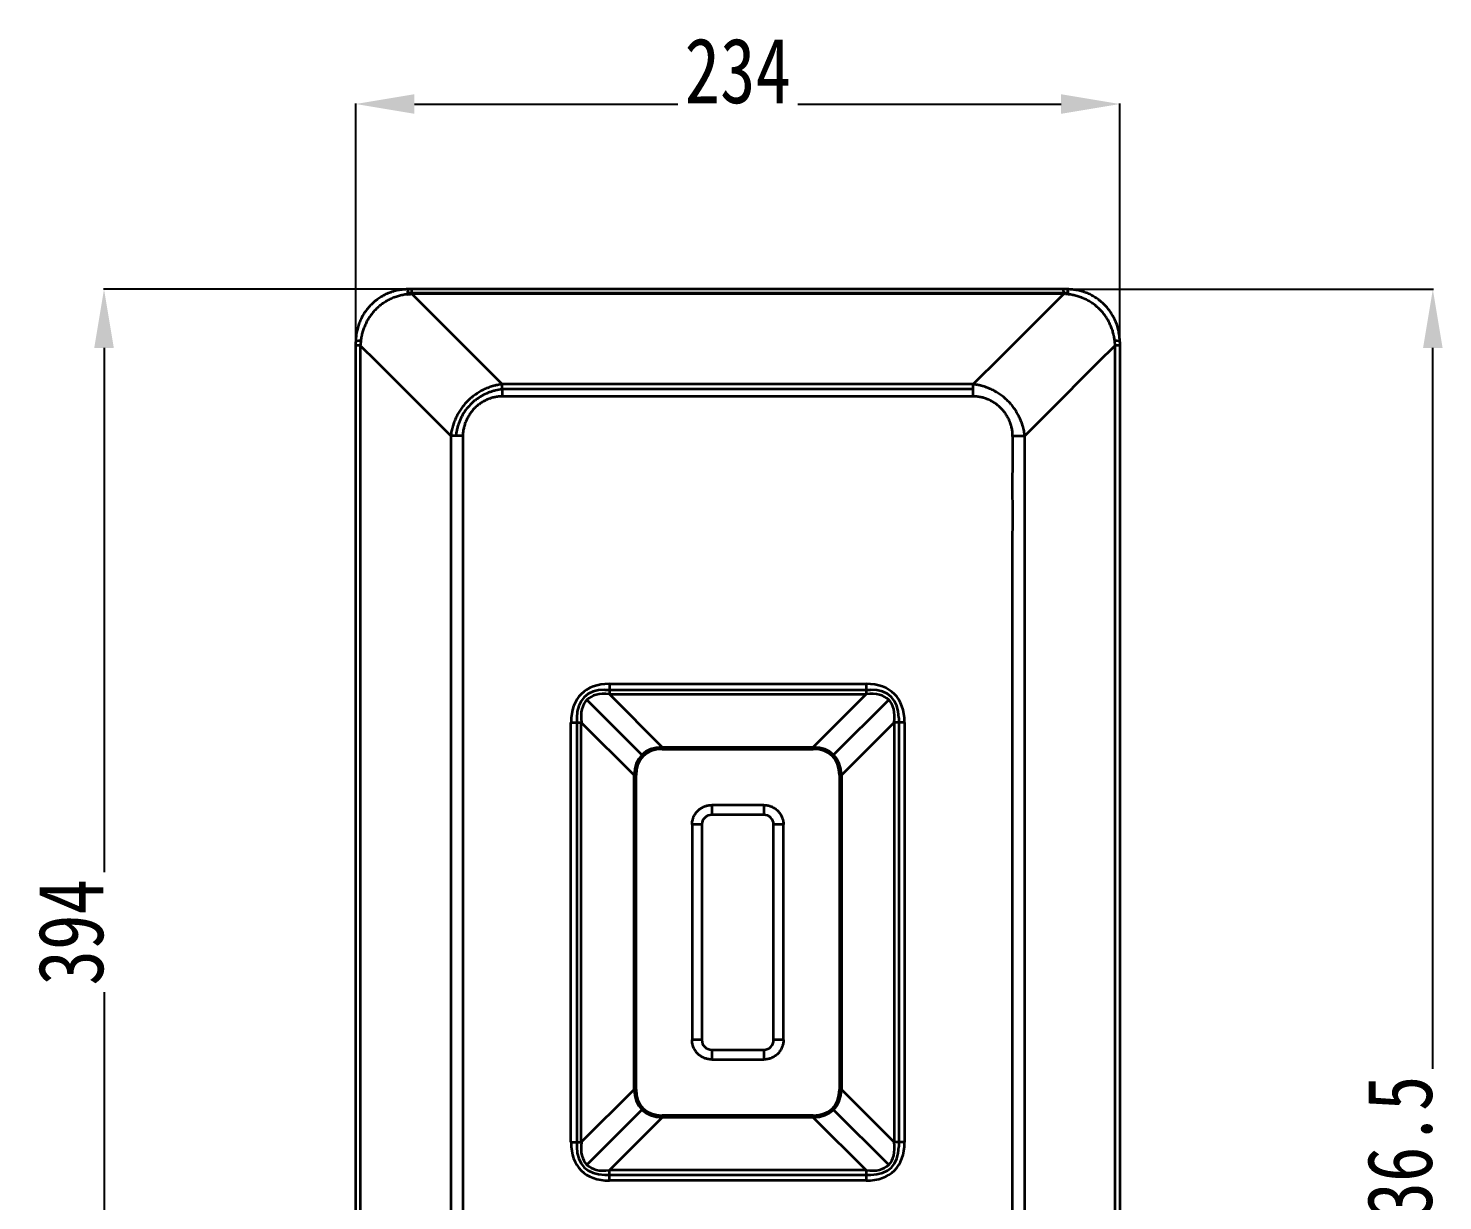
# Model space of a CAD drawing. Header units: millimetres. Extents: x 189 to 622, y 122 to 739.
# Drawn here: x 188.7 to 622.3, y 379.3 to 738.7 of the extents above; entities that cross this region are included whole.
import ezdxf

# ---------------------------------------------------------------- set-up
doc = ezdxf.new("R2010")
doc.units = ezdxf.units.MM
doc.layers.add('1', color=7, linetype='Continuous', lineweight=18)
doc.layers.add('尺寸线层', color=3, linetype='Continuous', lineweight=18)
doc.styles.add('HZ', font='', dxfattribs={"width": 0.8})
doc.styles.get('HZ').set_extended_font_data('宋体')
doc.dimstyles.new('JP20', dxfattribs={"dimtxt": 20, "dimasz": 18, "dimexe": 0.18, "dimexo": 0.0625, "dimgap": 0.09, "dimtad": 1, "dimdec": 1, "dimzin": 12, "dimdsep": 46, "dimtxsty": 'HZ', "dimcen": 0.09, "dimdle": 36, "dimclrd": 136, "dimclre": 4, "dimclrt": 6, "dimadec": 0, "dimazin": 0, "dimtfac": 1, "dimtdec": 1, "dimtmove": 0, "dimatfit": 3, "dimfxl": 1, "dimtolj": 1, "dimarcsym": 0})

# ---------------------------------------------------------------- blocks, each defined once
blk = doc.blocks.new('*X19')
at = {"layer": 'Defpoints', "color": 0}
for p in [(523.3, 715.45), (523.3, 642.56), (289.1, 641.45)]:
    blk.add_point(p, dxfattribs=at)
at = {"layer": '尺寸线层', "color": 4, "linetype": 'Continuous', "lineweight": -2}
for p, q in [((289.1, 641.51), (289.1, 715.63)), ((523.3, 642.62), (523.3, 715.63))]:
    blk.add_line(p, q, dxfattribs=at)
at = {"layer": '尺寸线层', "color": 136, "linetype": 'Continuous', "lineweight": -2}
blk.add_line((307.1, 715.45), (505.3, 715.45), dxfattribs=at)
at = {"layer": '尺寸线层', "color": 136}
for points in [[(307.1, 718.45), (307.1, 712.45), (289.1, 715.45)], [(505.3, 712.45), (505.3, 718.45), (523.3, 715.45)]]:
    blk.add_solid(points, dxfattribs=at)
at = {"layer": '尺寸线层', "color": 6, "insert": (406.2, 725.54), "char_height": 20, "attachment_point": 5, "style": 'HZ', "bg_fill": 3, "box_fill_scale": 1.1, "bg_fill_color": 256, "bg_fill_true_color": 13158600, "bg_fill_transparency": 0}
blk.add_mtext('\\A1;234', dxfattribs=at)
blk = doc.blocks.new('*X20')
at = {"layer": 'Defpoints', "color": 0}
for p in [(306.3, 658.66), (211.93, 264.46), (306.3, 264.46)]:
    blk.add_point(p, dxfattribs=at)
at = {"layer": '尺寸线层', "color": 4, "linetype": 'Continuous', "lineweight": -2}
for p, q in [((306.23, 658.66), (211.75, 658.66)), ((306.23, 264.46), (211.75, 264.46))]:
    blk.add_line(p, q, dxfattribs=at)
at = {"layer": '尺寸线层', "color": 136, "linetype": 'Continuous', "lineweight": -2}
blk.add_line((211.93, 640.66), (211.93, 282.46), dxfattribs=at)
at = {"layer": '尺寸线层', "color": 136}
for points in [[(214.93, 640.66), (208.93, 640.66), (211.93, 658.66)], [(208.93, 282.46), (214.93, 282.46), (211.93, 264.46)]]:
    blk.add_solid(points, dxfattribs=at)
at = {"layer": '尺寸线层', "color": 6, "insert": (201.84, 461.56), "char_height": 20, "attachment_point": 5, "rotation": 90, "style": 'HZ', "bg_fill": 3, "box_fill_scale": 1.1, "bg_fill_color": 256, "bg_fill_true_color": 13158600, "bg_fill_transparency": 0}
blk.add_mtext('\\A1;394', dxfattribs=at)
blk = doc.blocks.new('*X21')
at = {"layer": 'Defpoints', "color": 0}
for p in [(506.08, 658.66), (619.26, 658.66), (402.63, 122.23)]:
    blk.add_point(p, dxfattribs=at)
at = {"layer": '尺寸线层', "color": 4, "linetype": 'Continuous', "lineweight": -2}
for p, q in [((506.14, 658.66), (619.44, 658.66)), ((402.69, 122.23), (619.44, 122.23))]:
    blk.add_line(p, q, dxfattribs=at)
at = {"layer": '尺寸线层', "color": 136, "linetype": 'Continuous', "lineweight": -2}
blk.add_line((619.26, 140.23), (619.26, 640.66), dxfattribs=at)
at = {"layer": '尺寸线层', "color": 136}
for points in [[(622.26, 640.66), (616.26, 640.66), (619.26, 658.66)], [(616.26, 140.23), (622.26, 140.23), (619.26, 122.23)]]:
    blk.add_solid(points, dxfattribs=at)
at = {"layer": '尺寸线层', "color": 6, "insert": (609.17, 390.44), "char_height": 20, "attachment_point": 5, "rotation": 90, "style": 'HZ', "bg_fill": 3, "box_fill_scale": 1.1, "bg_fill_color": 256, "bg_fill_true_color": 13158600, "bg_fill_transparency": 0}
blk.add_mtext('\\A1;536.5', dxfattribs=at)

msp = doc.modelspace()

# ---------------------------------------------------------------- linework, layer by layer
at = {"layer": '1', "color": 0, "linetype": 'Continuous', "lineweight": 35}
for p, q in [((305.2, 657.56), (507.2, 657.56)), ((289.1, 280.56), (289.1, 642.56)), ((523.3, 642.56), (523.3, 280.56)), ((478.33, 625.83), (478.38, 629.53)), ((321.93, 613.72), (318.22, 613.74)), ((490.46, 613.72), (494.17, 613.74)), ((366.85, 537.68), (366.85, 534.52)), ((366.85, 537.68), (445.54, 537.68)), ((445.54, 537.68), (445.54, 534.52)), ((365.46, 535.91), (446.93, 535.91)), ((366.85, 534.52), (383.05, 518.32)), ((366.85, 534.52), (445.54, 534.52)), ((445.54, 534.52), (429.35, 518.32)), ((359.93, 532.82), (376.81, 515.94)), ((435.58, 515.94), (452.46, 532.82)), ((355.07, 525.91), (358.23, 525.91)), ((355.07, 397.21), (355.07, 525.91)), ((356.84, 527.3), (356.84, 395.82)), ((358.23, 525.91), (374.43, 509.71)), ((358.23, 397.21), (358.23, 525.91)), ((454.16, 525.91), (437.96, 509.71)), ((457.32, 525.91), (454.16, 525.91)), ((454.16, 525.91), (454.16, 397.21)), ((455.55, 527.3), (455.55, 395.82)), ((457.32, 525.91), (457.32, 397.21)), ((383.05, 518.32), (383.05, 517.7)), ((383.05, 518.32), (429.35, 518.32)), ((383.05, 518.05), (429.35, 518.05)), ((383.05, 517.7), (429.35, 517.7)), ((429.35, 518.32), (429.35, 517.7)), ((374.43, 509.71), (375.05, 509.71)), ((374.43, 413.41), (374.43, 509.71)), ((374.7, 509.71), (374.7, 413.41)), ((375.05, 413.41), (375.05, 509.71)), ((437.34, 509.71), (437.34, 413.41)), ((437.96, 509.71), (437.34, 509.71)), ((437.69, 509.71), (437.69, 413.41)), ((437.96, 509.71), (437.96, 413.41)), ((398.2, 500.56), (398.2, 497.56)), ((414.2, 500.56), (414.2, 497.56)), ((395.2, 494.56), (392.2, 494.56)), ((395.2, 494.56), (395.2, 428.56)), ((414.2, 497.56), (398.2, 497.56)), ((420.2, 494.56), (417.2, 494.56)), ((417.2, 428.56), (417.2, 494.56)), ((395.2, 428.56), (392.2, 428.56)), ((398.2, 425.56), (398.2, 422.56)), ((398.2, 425.56), (414.2, 425.56)), ((414.2, 425.56), (414.2, 422.56)), ((420.2, 428.56), (417.2, 428.56)), ((358.23, 397.21), (374.43, 413.41)), ((374.43, 413.41), (375.05, 413.41)), ((437.96, 413.41), (437.34, 413.41)), ((454.16, 397.21), (437.96, 413.41)), ((376.81, 407.17), (359.93, 390.29)), ((366.85, 388.6), (383.05, 404.79)), ((383.05, 404.79), (383.05, 405.41)), ((429.35, 405.41), (383.05, 405.41)), ((383.05, 405.07), (429.35, 405.07)), ((429.35, 404.79), (383.05, 404.79)), ((429.35, 405.41), (429.35, 404.79)), ((429.35, 404.79), (445.54, 388.6)), ((452.46, 390.29), (435.58, 407.17)), ((355.07, 397.21), (358.23, 397.21)), ((457.32, 397.21), (454.16, 397.21)), ((365.46, 387.21), (446.93, 387.21)), ((445.54, 388.6), (366.85, 388.6)), ((366.85, 385.44), (366.85, 388.6)), ((445.54, 388.6), (445.54, 385.44)), ((445.54, 385.44), (366.85, 385.44))]:
    msp.add_line(p, q, dxfattribs=at)
for centre, start, end in [((398.2, 494.56), 90, 180), ((414.2, 494.56), 0, 90), ((398.2, 428.56), 180, 270), ((414.2, 428.56), 270, 0)]:
    msp.add_arc(centre, 3, start, end, dxfattribs=at)
for centre, major_axis, ratio, start_param, end_param in [((305.2, 653.56), (0, 5.1), 0.094512, 0, 0.801962), ((506.08, 653.56), (0, -5.1), 0.007932, 2.38468, 3.141593), ((507.2, 653.56), (0, -5.1), 0.094512, 2.33963, 3.141593), ((294.2, 642.56), (5.1, 0), 0.094244, 2.339827, 3.141593), ((518.2, 642.56), (5.1, 0), 0.094244, 0, 0.801766), ((294.2, 641.45), (5.1, 0), 0.007107, 2.385074, 3.141593), ((518.2, 641.45), (-5.1, 0), 0.007069, 3.141593, 3.898103), ((385.74, 507.02), (-27.56, 27.56), 0.487435, 5.829641, 6.73673), ((426.66, 507.02), (27.56, 27.56), 0.487435, 5.829641, 6.73673), ((379.28, 513.48), (-20.16, 20.16), 0.487435, 5.829641, 6.73673), ((385.74, 507.02), (-25.8, 25.8), 0.380888, 5.829641, 6.73673), ((426.66, 507.02), (25.8, 25.8), 0.380888, 5.829641, 6.73673), ((433.12, 513.48), (20.16, 20.16), 0.487435, 5.829641, 6.73673), ((395.87, 496.88), (-19.06, 19.06), 0.515722, 5.829641, 6.73673), ((397.14, 495.62), (-20.16, 20.16), 0.487435, 5.845156, 6.721215), ((395.87, 496.88), (-18.71, 18.71), 0.487435, 5.829641, 6.73673), ((416.52, 496.88), (19.06, 19.06), 0.515722, 5.829641, 6.73673), ((415.26, 495.62), (20.16, 20.16), 0.487435, 5.845156, 6.721215), ((416.52, 496.88), (18.71, 18.71), 0.487435, 5.829641, 6.73673), ((395.87, 426.23), (19.06, 19.06), 0.515722, 2.688048, 3.595137), ((397.14, 427.5), (-20.16, -20.16), 0.487435, 5.845156, 6.721215), ((395.87, 426.23), (-18.71, -18.71), 0.487435, 5.829641, 6.73673), ((415.26, 427.5), (20.16, -20.16), 0.487435, 5.845156, 6.721215), ((416.52, 426.23), (18.71, -18.71), 0.487435, 5.829641, 6.73673), ((416.52, 426.23), (-19.06, 19.06), 0.515722, 2.688048, 3.595137), ((385.74, 416.1), (-27.56, -27.56), 0.487435, 5.829641, 6.73673), ((379.28, 409.64), (-20.16, -20.16), 0.487435, 5.829641, 6.73673), ((385.74, 416.1), (25.8, 25.8), 0.380888, 2.688048, 3.595137), ((426.66, 416.1), (-25.8, 25.8), 0.380888, 2.688048, 3.595137), ((426.66, 416.1), (27.56, -27.56), 0.487435, 5.829641, 6.73673), ((433.12, 409.64), (20.16, -20.16), 0.487435, 5.829641, 6.73673)]:
    msp.add_ellipse(centre, major_axis=major_axis, ratio=ratio, start_param=start_param, end_param=end_param, dxfattribs=at)
for points, knots in [([(305.2, 658.66), (305.06, 658.66), (304.93, 658.66), (304.67, 658.65), (304.27, 658.64), (303.88, 658.61), (303.09, 658.53), (302.57, 658.45), (301.54, 658.25), (301.03, 658.12), (300.39, 657.93), (300.27, 657.89), (300.02, 657.8), (299.89, 657.76), (299.52, 657.63), (299.27, 657.53), (298.55, 657.23), (298.07, 657.01), (297.15, 656.51), (296.7, 656.24), (296.04, 655.8), (295.82, 655.65), (295.56, 655.45), (295.5, 655.41), (295.4, 655.33), (295.24, 655.21), (295.09, 655.09), (294.57, 654.67), (294.18, 654.31), (293.43, 653.56), (293.08, 653.17), (292.41, 652.36), (292.1, 651.94), (291.52, 651.07), (291.25, 650.62), (290.94, 650.03), (290.84, 649.86), (290.76, 649.68), (290.7, 649.56), (290.67, 649.5), (290.53, 649.2), (290.42, 648.96), (290.12, 648.23), (289.94, 647.74), (289.64, 646.73), (289.51, 646.23), (289.36, 645.45), (289.31, 645.19), (289.25, 644.8), (289.23, 644.67), (289.2, 644.41), (289.19, 644.28), (289.12, 643.62), (289.1, 643.09), (289.1, 642.56)], [0, 0, 0, 0, 0.395125, 0.395125, 0.790249, 1.580498, 1.580498, 3.160996, 3.160996, 4.741494, 4.741494, 5.136619, 5.136619, 5.531743, 5.531743, 6.321992, 6.321992, 7.90249, 7.90249, 9.482988, 9.482988, 10.273237, 10.273237, 10.470799, 10.470799, 10.668362, 11.063486, 11.063486, 12.643984, 12.643984, 14.224482, 14.224482, 15.80498, 15.80498, 17.385478, 17.385478, 17.780603, 17.978165, 17.978165, 18.175727, 18.175727, 18.965976, 18.965976, 20.546474, 20.546474, 22.126972, 22.126972, 22.917221, 22.917221, 23.312346, 23.312346, 23.70747, 23.70747, 25.287968, 25.287968, 25.287968, 25.287968]), ([(304.85, 657.1), (304.74, 657.09), (304.62, 657.08), (304.4, 657.05), (304.06, 657), (303.73, 656.94), (303.06, 656.81), (302.62, 656.7), (301.76, 656.46), (301.33, 656.31), (300.8, 656.11), (300.69, 656.07), (300.48, 655.99), (300.38, 655.94), (300.06, 655.81), (299.86, 655.72), (299.25, 655.42), (298.85, 655.21), (298.07, 654.76), (297.69, 654.52), (297.14, 654.13), (296.96, 653.99), (296.69, 653.78), (296.6, 653.71), (296.42, 653.57), (296.33, 653.5), (295.9, 653.13), (295.56, 652.83), (294.92, 652.18), (294.62, 651.85), (294.04, 651.16), (293.76, 650.8), (293.24, 650.07), (293, 649.69), (292.71, 649.2), (292.66, 649.1), (292.55, 648.9), (292.49, 648.8), (292.33, 648.5), (292.13, 648.1), (291.94, 647.69), (291.77, 647.27), (291.68, 647.06), (291.44, 646.43), (291.3, 646), (291.11, 645.35), (291.06, 645.14), (290.98, 644.81), (290.95, 644.69), (290.9, 644.47), (290.88, 644.36), (290.77, 643.8), (290.7, 643.36), (290.65, 642.9)], [0, 0, 0, 0, 0.339065, 0.339065, 0.678129, 1.356259, 1.356259, 2.712518, 2.712518, 4.068776, 4.068776, 4.407841, 4.407841, 4.746906, 4.746906, 5.425035, 5.425035, 6.781294, 6.781294, 8.137553, 8.137553, 8.815682, 8.815682, 9.154747, 9.154747, 9.493812, 9.493812, 10.85007, 10.85007, 12.206329, 12.206329, 13.562588, 13.562588, 14.918847, 14.918847, 15.257911, 15.257911, 15.596976, 15.596976, 16.275106, 16.953235, 16.953235, 17.631364, 17.631364, 18.987623, 18.987623, 19.665753, 19.665753, 20.004817, 20.004817, 20.343882, 20.343882, 21.700141, 21.700141, 21.700141, 21.700141]), ([(304.85, 657.1), (304.97, 657.12), (305.09, 657.13), (305.33, 657.16), (305.45, 657.17), (305.69, 657.2), (305.87, 657.22), (306.07, 657.24), (306.18, 657.25), (306.23, 657.26), (306.26, 657.26), (306.27, 657.26), (306.28, 657.27), (306.28, 657.27), (306.28, 657.27)], [0, 0, 0, 0, 0.360689, 0.360689, 0.721378, 0.721378, 1.082067, 1.262411, 1.352584, 1.39767, 1.420213, 1.431484, 1.431484, 1.442756, 1.442756, 1.442756, 1.442756]), ([(306.3, 658.66), (306.11, 658.66), (305.93, 658.66), (305.56, 658.66), (305.38, 658.66), (305.2, 658.66)], [0, 0, 0, 0, 0.550086, 0.550086, 1.100171, 1.100171, 1.100171, 1.100171]), ([(306.28, 657.27), (306.28, 657.38), (306.28, 657.49), (306.28, 657.69), (306.28, 657.87), (306.29, 658.03), (306.29, 658.14), (306.29, 658.17), (306.29, 658.22), (306.29, 658.24), (306.29, 658.27), (306.29, 658.29), (306.29, 658.36), (306.29, 658.41), (306.29, 658.5), (306.29, 658.58), (306.29, 658.62), (306.29, 658.64), (306.3, 658.65), (306.3, 658.66), (306.3, 658.66), (306.3, 658.66), (306.3, 658.66), (306.3, 658.66), (306.3, 658.66), (306.3, 658.66), (306.3, 658.66), (306.3, 658.66)], [0, 0, 0, 0, 0.173294, 0.173294, 0.346588, 0.519882, 0.519882, 0.606529, 0.606529, 0.649852, 0.649852, 0.693176, 0.693176, 0.86647, 0.86647, 1.039764, 1.213058, 1.213058, 1.299705, 1.321367, 1.332197, 1.332197, 1.334905, 1.334905, 1.337613, 1.343028, 1.386352, 1.386352, 1.386352, 1.386352]), ([(506.11, 657.27), (505.98, 657.27), (505.85, 657.27), (505.59, 657.28), (505.2, 657.28), (504.55, 657.29), (504.03, 657.29), (503.51, 657.29), (503.25, 657.29), (501.95, 657.28), (500.91, 657.27), (497.78, 657.28), (495.7, 657.28), (489.46, 657.28), (485.29, 657.28), (476.97, 657.28), (472.8, 657.28), (464.48, 657.28), (460.32, 657.28), (439.5, 657.28), (422.85, 657.28), (372.89, 657.28), (339.59, 657.28), (306.28, 657.28)], [0, 0, 0, 0, 0.390287, 0.390287, 0.780573, 1.561146, 2.341719, 2.341719, 3.122293, 3.122293, 6.244585, 6.244585, 12.48917, 12.48917, 24.978341, 24.978341, 37.467511, 37.467511, 49.956681, 49.956681, 99.913362, 99.913362, 199.826724, 199.826724, 199.826724, 199.826724]), ([(506.08, 658.66), (505.56, 658.66), (505.04, 658.66), (504, 658.66), (503.48, 658.66), (501.92, 658.66), (500.88, 658.66), (497.76, 658.66), (495.68, 658.66), (489.43, 658.66), (485.27, 658.66), (476.95, 658.66), (472.78, 658.66), (464.46, 658.66), (443.65, 658.66), (422.84, 658.66), (372.89, 658.66), (339.59, 658.66), (306.3, 658.66)], [0, 0, 0, 0, 1.560819, 1.560819, 3.121637, 3.121637, 6.243275, 6.243275, 12.486549, 12.486549, 24.973098, 24.973098, 37.459648, 37.459648, 49.946197, 99.892394, 99.892394, 199.784787, 199.784787, 199.784787, 199.784787]), ([(507.2, 658.66), (507.01, 658.66), (506.83, 658.66), (506.45, 658.66), (506.27, 658.66), (506.08, 658.66)], [0, 0, 0, 0, 0.557521, 0.557521, 1.115041, 1.115041, 1.115041, 1.115041]), ([(507.54, 657.1), (507.3, 657.13), (507.06, 657.16), (506.71, 657.2), (506.53, 657.22), (506.32, 657.24), (506.21, 657.25), (506.16, 657.26), (506.13, 657.26), (506.12, 657.26), (506.12, 657.27), (506.11, 657.27), (506.11, 657.27), (506.11, 657.27), (506.11, 657.27), (506.11, 657.27)], [0, 0, 0, 0, 0.721378, 0.721378, 1.082067, 1.262412, 1.352584, 1.39767, 1.420213, 1.431485, 1.437121, 1.439938, 1.441347, 1.441347, 1.442756, 1.442756, 1.442756, 1.442756]), ([(523.3, 642.56), (523.3, 643.09), (523.27, 643.62), (523.2, 644.28), (523.19, 644.41), (523.16, 644.67), (523.1, 645.07), (523.04, 645.45), (522.88, 646.23), (522.75, 646.73), (522.45, 647.74), (522.27, 648.23), (521.97, 648.96), (521.86, 649.2), (521.72, 649.5), (521.69, 649.56), (521.64, 649.68), (521.55, 649.86), (521.46, 650.04), (521.14, 650.62), (520.87, 651.07), (520.29, 651.94), (519.98, 652.36), (519.31, 653.17), (518.96, 653.56), (518.21, 654.32), (517.82, 654.67), (517.3, 655.09), (517.15, 655.22), (516.99, 655.34), (516.88, 655.42), (516.83, 655.46), (516.57, 655.65), (516.35, 655.81), (515.69, 656.25), (515.24, 656.52), (514.32, 657.01), (513.84, 657.23), (513.11, 657.53), (512.87, 657.63), (512.5, 657.76), (512.37, 657.81), (512.12, 657.89), (511.99, 657.93), (511.36, 658.12), (510.85, 658.25), (509.82, 658.45), (509.3, 658.53), (508.25, 658.63), (507.73, 658.66), (507.2, 658.66)], [0, 0, 0, 0, 1.58049, 1.58049, 1.975612, 1.975612, 2.370734, 3.160979, 3.160979, 4.741469, 4.741469, 6.321959, 6.321959, 7.112203, 7.112203, 7.309765, 7.309765, 7.507326, 7.902448, 7.902448, 9.482938, 9.482938, 11.063428, 11.063428, 12.643917, 12.643917, 14.224407, 14.224407, 14.619529, 14.81709, 14.81709, 15.014652, 15.014652, 15.804896, 15.804896, 17.385386, 17.385386, 18.965876, 18.965876, 19.756121, 19.756121, 20.151243, 20.151243, 20.546365, 20.546365, 22.126855, 22.126855, 23.707345, 23.707345, 25.287834, 25.287834, 25.287834, 25.287834]), ([(521.74, 642.9), (521.69, 643.36), (521.62, 643.8), (521.51, 644.36), (521.49, 644.47), (521.44, 644.7), (521.36, 645.03), (521.28, 645.35), (521.09, 646.01), (520.95, 646.43), (520.71, 647.06), (520.63, 647.27), (520.45, 647.69), (520.26, 648.1), (520.06, 648.5), (519.9, 648.8), (519.85, 648.9), (519.73, 649.1), (519.68, 649.2), (519.39, 649.69), (519.15, 650.07), (518.63, 650.8), (518.36, 651.16), (517.78, 651.85), (517.47, 652.18), (516.83, 652.83), (516.49, 653.13), (516.06, 653.5), (515.97, 653.57), (515.79, 653.71), (515.7, 653.78), (515.43, 653.99), (515.25, 654.13), (514.7, 654.52), (514.32, 654.76), (513.54, 655.22), (513.14, 655.43), (512.53, 655.72), (512.33, 655.81), (512.01, 655.94), (511.91, 655.99), (511.7, 656.07), (511.59, 656.11), (511.06, 656.32), (510.63, 656.46), (509.77, 656.71), (509.33, 656.81), (508.44, 656.99), (507.99, 657.05), (507.54, 657.1)], [0, 0, 0, 0, 1.356254, 1.356254, 1.695317, 1.695317, 2.03438, 2.712507, 2.712507, 4.068761, 4.068761, 4.746888, 4.746888, 5.425014, 6.103141, 6.103141, 6.442205, 6.442205, 6.781268, 6.781268, 8.137522, 8.137522, 9.493775, 9.493775, 10.850029, 10.850029, 12.206282, 12.206282, 12.545346, 12.545346, 12.884409, 12.884409, 13.562536, 13.562536, 14.91879, 14.91879, 16.275043, 16.275043, 16.95317, 16.95317, 17.292233, 17.292233, 17.631297, 17.631297, 18.98755, 18.98755, 20.343804, 20.343804, 21.700058, 21.700058, 21.700058, 21.700058]), ([(290.65, 642.9), (290.62, 642.66), (290.6, 642.43), (290.56, 642.07), (290.53, 641.89), (290.51, 641.68), (290.5, 641.58), (290.49, 641.52), (290.49, 641.5), (290.49, 641.49), (290.49, 641.48), (290.49, 641.48), (290.49, 641.47)], [0, 0, 0, 0, 0.720427, 0.720427, 1.080641, 1.260747, 1.350801, 1.395827, 1.418341, 1.429597, 1.429597, 1.440854, 1.440854, 1.440854, 1.440854]), ([(521.91, 641.47), (521.9, 641.48), (521.9, 641.48), (521.9, 641.49), (521.9, 641.5), (521.9, 641.52), (521.89, 641.58), (521.88, 641.68), (521.86, 641.89), (521.84, 642.07), (521.8, 642.43), (521.77, 642.66), (521.74, 642.9)], [0, 0, 0, 0, 0.011257, 0.011257, 0.022513, 0.045027, 0.090053, 0.180107, 0.360214, 0.720427, 0.720427, 1.440854, 1.440854, 1.440854, 1.440854]), ([(290.49, 641.47), (290.48, 641.24), (290.48, 641), (290.48, 640.54), (290.47, 640.3), (290.47, 639.6), (290.47, 639.13), (290.47, 637.72), (290.48, 636.79), (290.48, 633.98), (290.48, 632.1), (290.48, 626.48), (290.48, 622.73), (290.48, 611.49), (290.48, 603.99), (290.48, 581.5), (290.48, 566.51), (290.48, 536.52), (290.48, 521.53), (290.48, 491.54), (290.48, 461.56), (290.48, 431.57), (290.48, 401.59), (290.48, 386.59), (290.48, 356.61), (290.48, 341.62), (290.48, 319.13), (290.48, 311.63), (290.48, 300.39), (290.48, 296.64), (290.48, 291.02), (290.48, 289.14), (290.48, 286.33), (290.47, 285.39), (290.47, 283.99), (290.47, 283.52), (290.47, 282.82), (290.48, 282.58), (290.48, 282.11), (290.48, 281.88), (290.49, 281.65)], [0, 0, 0, 0, 0.702788, 0.702788, 1.405576, 1.405576, 2.811152, 2.811152, 5.622305, 5.622305, 11.244609, 11.244609, 22.489219, 22.489219, 44.978437, 44.978437, 89.956875, 89.956875, 134.935312, 134.935312, 179.91375, 224.892187, 224.892187, 269.870625, 269.870625, 314.849062, 314.849062, 337.338281, 337.338281, 348.58289, 348.58289, 354.205195, 354.205195, 357.016347, 357.016347, 358.421923, 358.421923, 359.124712, 359.124712, 359.8275, 359.8275, 359.8275, 359.8275]), ([(521.91, 281.65), (521.91, 281.88), (521.91, 282.11), (521.92, 282.58), (521.92, 282.82), (521.92, 283.52), (521.92, 283.99), (521.92, 285.39), (521.92, 286.33), (521.92, 289.14), (521.92, 291.02), (521.92, 296.64), (521.92, 300.39), (521.92, 311.63), (521.92, 319.13), (521.92, 341.62), (521.92, 356.61), (521.92, 386.59), (521.92, 401.59), (521.92, 431.57), (521.92, 461.56), (521.92, 491.54), (521.92, 521.53), (521.92, 536.52), (521.92, 566.51), (521.92, 581.5), (521.92, 603.99), (521.92, 611.49), (521.92, 622.73), (521.92, 626.48), (521.92, 632.1), (521.92, 633.98), (521.92, 636.79), (521.92, 637.72), (521.92, 639.13), (521.92, 639.6), (521.92, 640.3), (521.92, 640.54), (521.91, 641), (521.91, 641.24), (521.91, 641.47)], [0, 0, 0, 0, 0.702788, 0.702788, 1.405576, 1.405576, 2.811152, 2.811152, 5.622305, 5.622305, 11.244609, 11.244609, 22.489219, 22.489219, 44.978437, 44.978437, 89.956875, 89.956875, 134.935312, 134.935312, 179.91375, 224.892187, 224.892187, 269.870625, 269.870625, 314.849062, 314.849062, 337.338281, 337.338281, 348.58289, 348.58289, 354.205195, 354.205195, 357.016347, 357.016347, 358.421924, 358.421924, 359.124712, 359.124712, 359.8275, 359.8275, 359.8275, 359.8275]), ([(334.01, 629.53), (333.51, 629.47), (333.01, 629.4), (332.27, 629.25), (332.03, 629.2), (331.67, 629.11), (331.49, 629.07), (331.3, 629.02), (331.18, 628.98), (331.12, 628.96), (330.58, 628.81), (330.11, 628.64), (329.52, 628.42), (329.4, 628.37), (329.17, 628.27), (329.05, 628.22), (328.71, 628.07), (328.48, 627.97), (327.8, 627.64), (327.36, 627.4), (326.71, 627.02), (326.49, 626.88), (326.17, 626.68), (326.07, 626.61), (325.86, 626.46), (325.76, 626.39), (325.45, 626.17), (325.24, 626.02), (324.94, 625.79), (324.85, 625.71), (324.65, 625.55), (324.55, 625.47), (324.26, 625.23), (324.07, 625.06), (323.79, 624.8), (323.66, 624.67), (323.52, 624.54), (323.43, 624.45), (323.38, 624.4), (322.98, 624), (322.64, 623.63), (322, 622.86), (321.7, 622.47), (321.12, 621.65), (320.85, 621.23), (320.34, 620.37), (320.11, 619.93), (319.83, 619.36), (319.78, 619.24), (319.67, 619.02), (319.52, 618.67), (319.38, 618.32), (319.11, 617.62), (318.95, 617.15), (318.77, 616.55), (318.74, 616.43), (318.67, 616.19), (318.58, 615.83), (318.44, 615.23), (318.36, 614.73), (318.3, 614.36), (318.27, 614.18), (318.24, 613.96), (318.23, 613.85), (318.22, 613.8), (318.22, 613.77), (318.22, 613.76), (318.22, 613.75), (318.22, 613.74), (318.22, 613.74)], [0, 0, 0, 0, 1.505757, 1.505757, 2.258636, 2.258636, 2.635075, 2.823294, 2.823294, 3.011514, 3.011514, 4.517271, 4.517271, 4.89371, 4.89371, 5.27015, 5.27015, 6.023028, 6.023028, 7.528785, 7.528785, 8.281664, 8.281664, 8.658103, 8.658103, 9.034542, 9.034542, 9.787421, 9.787421, 10.16386, 10.16386, 10.540299, 10.540299, 11.293178, 11.293178, 11.669617, 11.857837, 11.857837, 12.046057, 12.046057, 13.551814, 13.551814, 15.057571, 15.057571, 16.563328, 16.563328, 18.069085, 18.069085, 18.445524, 18.445524, 18.821963, 19.574842, 19.574842, 21.080599, 21.080599, 21.457038, 21.457038, 21.833477, 22.586356, 23.339235, 23.339235, 23.715674, 23.903893, 23.998003, 24.045058, 24.068586, 24.080349, 24.080349, 24.092113, 24.092113, 24.092113, 24.092113]), ([(478.38, 629.53), (478, 629.54), (477.62, 629.55), (477.06, 629.56), (476.87, 629.56), (476.5, 629.56), (476.31, 629.55), (475.37, 629.54), (474.62, 629.54), (472.36, 629.55), (470.86, 629.55), (466.34, 629.55), (463.34, 629.55), (457.32, 629.55), (454.31, 629.55), (448.3, 629.55), (445.29, 629.55), (430.25, 629.55), (418.22, 629.55), (382.13, 629.55), (358.07, 629.55), (334.01, 629.55)], [0, 0, 0, 0, 1.127887, 1.127887, 1.69183, 1.69183, 2.255773, 2.255773, 4.511547, 4.511547, 9.023094, 9.023094, 18.046188, 18.046188, 27.069282, 27.069282, 36.092375, 36.092375, 72.184751, 72.184751, 144.369501, 144.369501, 144.369501, 144.369501]), ([(334.04, 625.83), (334.04, 625.85), (334.04, 625.88), (334.04, 625.92), (334.04, 625.93), (334.04, 625.94), (334.04, 625.95), (334.04, 626), (334.03, 626.13), (334.03, 626.26), (334.03, 626.52), (334.03, 626.86), (334.03, 627.19), (334.03, 627.44), (334.03, 627.52), (334.03, 627.64), (334.02, 627.68), (334.02, 627.77), (334.02, 627.81), (334.02, 628), (334.02, 628.31), (334.02, 628.61), (334.02, 628.82), (334.02, 628.89), (334.02, 628.99), (334.02, 629.02), (334.02, 629.09), (334.02, 629.13), (334.02, 629.22), (334.02, 629.29), (334.01, 629.42), (334.01, 629.48), (334.01, 629.54)], [0, 0, 0, 0, 0.057984, 0.086976, 0.101472, 0.101472, 0.115968, 0.115968, 0.231937, 0.463874, 0.463874, 0.927748, 1.391622, 1.391622, 1.623559, 1.623559, 1.739527, 1.739527, 1.855496, 1.855496, 2.319369, 2.783243, 2.783243, 3.01518, 3.01518, 3.131149, 3.131149, 3.247117, 3.247117, 3.479054, 3.479054, 3.710991, 3.710991, 3.710991, 3.710991]), ([(494.17, 613.74), (494.16, 613.87), (494.15, 613.99), (494.11, 614.24), (494.09, 614.37), (494.04, 614.74), (493.95, 615.23), (493.84, 615.72), (493.75, 616.08), (493.72, 616.2), (493.65, 616.44), (493.62, 616.56), (493.44, 617.16), (493.28, 617.63), (493.01, 618.34), (492.91, 618.57), (492.76, 618.92), (492.71, 619.03), (492.61, 619.26), (492.55, 619.38), (492.28, 619.94), (492.04, 620.39), (491.53, 621.25), (491.26, 621.67), (490.68, 622.49), (490.37, 622.89), (489.97, 623.37), (489.88, 623.47), (489.72, 623.66), (489.46, 623.94), (489.2, 624.21), (488.66, 624.75), (488.29, 625.09), (487.53, 625.74), (487.13, 626.04), (486.31, 626.62), (485.89, 626.89), (485.35, 627.21), (485.24, 627.28), (485.02, 627.4), (484.91, 627.46), (484.58, 627.64), (484.35, 627.76), (483.67, 628.08), (483.21, 628.28), (482.28, 628.64), (481.81, 628.81), (481.27, 628.96), (481.21, 628.98), (481.09, 629.02), (480.91, 629.07), (480.49, 629.17), (480.12, 629.25), (479.75, 629.33), (479.62, 629.35), (479.37, 629.39), (479.13, 629.43), (478.81, 629.48), (478.63, 629.5), (478.5, 629.51), (478.44, 629.52), (478.38, 629.53)], [0, 0, 0, 0, 0.376576, 0.376576, 0.753153, 0.753153, 1.506305, 2.259458, 2.259458, 2.636034, 2.636034, 3.01261, 3.01261, 4.518915, 4.518915, 5.272068, 5.272068, 5.648644, 5.648644, 6.02522, 6.02522, 7.531525, 7.531525, 9.03783, 9.03783, 10.544135, 10.544135, 10.920711, 10.920711, 11.297288, 12.05044, 12.05044, 13.556745, 13.556745, 15.06305, 15.06305, 16.569355, 16.569355, 16.945931, 16.945931, 17.322508, 17.322508, 18.07566, 18.07566, 19.581965, 19.581965, 21.08827, 21.08827, 21.276558, 21.276558, 21.464846, 21.841423, 22.594575, 22.594575, 22.971151, 22.971151, 23.347728, 23.724304, 23.912592, 23.912592, 24.10088, 24.10088, 24.10088, 24.10088]), ([(334.02, 627.96), (333.32, 627.9), (332.63, 627.79), (331.58, 627.55), (331.21, 627.45), (330.5, 627.23), (330.14, 627.11), (329.08, 626.7), (328.41, 626.38), (327.11, 625.65), (326.48, 625.24), (325.58, 624.55), (325.29, 624.31), (324.73, 623.81), (324.46, 623.55), (323.67, 622.75), (323.19, 622.18), (322.31, 620.97), (321.91, 620.32), (321.21, 618.99), (320.91, 618.31), (320.53, 617.26), (320.41, 616.9), (320.21, 616.18), (320.12, 615.81), (319.93, 614.87), (319.84, 614.3), (319.79, 613.73)], [0, 0, 0, 0, 2.117534, 2.117534, 3.242045, 3.242045, 4.366557, 4.366557, 6.615579, 6.615579, 8.864601, 8.864601, 9.989112, 9.989112, 11.113623, 11.113623, 13.362645, 13.362645, 15.611667, 15.611667, 17.860689, 17.860689, 18.9852, 18.9852, 20.109711, 20.109711, 21.834264, 21.834264, 21.834264, 21.834264]), ([(334.04, 625.83), (333.64, 625.82), (333.24, 625.8), (332.46, 625.72), (332.07, 625.66), (331.29, 625.5), (330.91, 625.4), (330.48, 625.26), (330.44, 625.24), (330.34, 625.21), (330.2, 625.16), (330.06, 625.11), (329.78, 625.01), (329.6, 624.94), (329.06, 624.7), (328.71, 624.53), (328.02, 624.15), (327.68, 623.94), (327.2, 623.61), (327.03, 623.49), (326.8, 623.32), (326.72, 623.26), (326.56, 623.13), (326.48, 623.07), (326.25, 622.88), (326.1, 622.75), (325.88, 622.55), (325.77, 622.45), (325.67, 622.34), (325.59, 622.27), (325.56, 622.24), (325.24, 621.92), (324.98, 621.63), (324.48, 621.02), (324.24, 620.71), (323.81, 620.06), (323.6, 619.72), (323.23, 619.04), (323.05, 618.68), (322.86, 618.22), (322.82, 618.13), (322.74, 617.95), (322.71, 617.86), (322.6, 617.58), (322.54, 617.39), (322.36, 616.83), (322.26, 616.45), (322.09, 615.68), (322.03, 615.3), (321.95, 614.52), (321.93, 614.12), (321.93, 613.72)], [0, 0, 0, 0, 1.183581, 1.183581, 2.367162, 2.367162, 3.550743, 3.550743, 3.698691, 3.698691, 3.846638, 4.142533, 4.142533, 4.734324, 4.734324, 5.917905, 5.917905, 7.101486, 7.101486, 7.693276, 7.693276, 7.989172, 7.989172, 8.285067, 8.285067, 8.876857, 8.876857, 9.172753, 9.3207, 9.3207, 9.468648, 9.468648, 10.652229, 10.652229, 11.83581, 11.83581, 13.019391, 13.019391, 14.202972, 14.202972, 14.498867, 14.498867, 14.794762, 14.794762, 15.386553, 15.386553, 16.570134, 16.570134, 17.753715, 17.753715, 18.937296, 18.937296, 18.937296, 18.937296]), ([(478.36, 628.02), (478, 628.02), (477.65, 628.03), (476.74, 628.04), (476.18, 628.04), (475.07, 628.04), (474.51, 628.03), (472.83, 628.03), (471.72, 628.04), (469.49, 628.04), (468.37, 628.04), (462.8, 628.03), (458.33, 628.04), (449.41, 628.04), (444.95, 628.04), (405, 628.04), (369.51, 628.04), (334.02, 628.04)], [0, 0, 0, 0, 1.061981, 1.061981, 2.735176, 2.735176, 4.408371, 4.408371, 7.754762, 7.754762, 11.101152, 11.101152, 24.486714, 24.486714, 37.872275, 37.872275, 144.33595, 144.33595, 144.33595, 144.33595]), ([(478.33, 625.83), (477.96, 625.83), (477.58, 625.83), (476.83, 625.83), (476.46, 625.83), (475.33, 625.82), (474.58, 625.82), (472.32, 625.83), (470.82, 625.83), (466.31, 625.83), (463.3, 625.83), (457.29, 625.83), (454.28, 625.83), (448.27, 625.83), (433.24, 625.83), (418.21, 625.83), (382.14, 625.83), (358.09, 625.83), (334.04, 625.83)], [0, 0, 0, 0, 1.12733, 1.12733, 2.25466, 2.25466, 4.50932, 4.50932, 9.018639, 9.018639, 18.037279, 18.037279, 27.055918, 27.055918, 36.074557, 72.149115, 72.149115, 144.29823, 144.29823, 144.29823, 144.29823]), ([(490.46, 613.72), (490.46, 613.82), (490.46, 613.92), (490.45, 614.12), (490.45, 614.22), (490.43, 614.52), (490.42, 614.71), (490.36, 615.3), (490.3, 615.69), (490.13, 616.46), (490.03, 616.84), (489.85, 617.4), (489.79, 617.59), (489.7, 617.82), (489.68, 617.87), (489.64, 617.96), (489.63, 618.01), (489.57, 618.15), (489.53, 618.24), (489.34, 618.69), (489.16, 619.05), (488.78, 619.74), (488.58, 620.07), (488.14, 620.72), (487.9, 621.04), (487.58, 621.42), (487.52, 621.5), (487.39, 621.65), (487.32, 621.72), (487.12, 621.94), (486.98, 622.09), (486.56, 622.51), (486.27, 622.78), (485.66, 623.28), (485.34, 623.51), (484.69, 623.95), (484.36, 624.16), (483.84, 624.44), (483.66, 624.53), (483.44, 624.64), (483.39, 624.67), (483.3, 624.71), (483.17, 624.77), (483.03, 624.83), (482.58, 625.03), (482.21, 625.16), (481.46, 625.4), (481.08, 625.5), (480.31, 625.66), (479.92, 625.72), (479.43, 625.77), (479.33, 625.78), (479.13, 625.79), (478.83, 625.81), (478.53, 625.82), (478.33, 625.83)], [0, 0, 0, 0, 0.29624, 0.29624, 0.592479, 0.592479, 1.184958, 1.184958, 2.369916, 2.369916, 3.554875, 3.554875, 4.147354, 4.147354, 4.295474, 4.295474, 4.443593, 4.443593, 4.739833, 4.739833, 5.924791, 5.924791, 7.109749, 7.109749, 8.294708, 8.294708, 8.590947, 8.590947, 8.887187, 8.887187, 9.479666, 9.479666, 10.664624, 10.664624, 11.849582, 11.849582, 13.03454, 13.03454, 13.62702, 13.62702, 13.775139, 13.775139, 13.923259, 14.219499, 14.219499, 15.404457, 15.404457, 16.589415, 16.589415, 17.774373, 17.774373, 18.070613, 18.070613, 18.366853, 18.959332, 18.959332, 18.959332, 18.959332]), ([(318.22, 613.74), (318.21, 612.95), (318.21, 612.16), (318.2, 610.57), (318.2, 609.78), (318.2, 607.4), (318.2, 605.81), (318.21, 601.06), (318.21, 597.89), (318.2, 588.38), (318.21, 582.04), (318.21, 563.01), (318.21, 550.33), (318.21, 524.97), (318.21, 512.29), (318.21, 486.92), (318.21, 461.56), (318.21, 436.2), (318.21, 410.83), (318.21, 398.15), (318.21, 372.79), (318.21, 360.1), (318.21, 341.08), (318.2, 334.74), (318.21, 325.23), (318.21, 322.06), (318.2, 317.3), (318.2, 315.72), (318.2, 313.34), (318.2, 312.55), (318.21, 310.96), (318.21, 310.17), (318.22, 309.38)], [0, 0, 0, 0, 2.377849, 2.377849, 4.755699, 4.755699, 9.511398, 9.511398, 19.022796, 19.022796, 38.045592, 38.045592, 76.091184, 76.091184, 114.136776, 114.136776, 152.182368, 190.227959, 190.227959, 228.273551, 228.273551, 266.319143, 266.319143, 285.341939, 285.341939, 294.853337, 294.853337, 299.609036, 299.609036, 301.986886, 301.986886, 304.364735, 304.364735, 304.364735, 304.364735]), ([(321.93, 613.72), (321.93, 612.93), (321.92, 612.14), (321.92, 610.55), (321.92, 609.76), (321.92, 607.38), (321.93, 605.8), (321.93, 601.04), (321.93, 597.87), (321.93, 588.36), (321.93, 582.02), (321.93, 563), (321.93, 550.32), (321.93, 524.96), (321.93, 499.6), (321.93, 461.56), (321.93, 423.52), (321.93, 398.16), (321.93, 372.8), (321.93, 360.12), (321.93, 341.1), (321.93, 334.76), (321.93, 325.25), (321.93, 322.08), (321.93, 317.32), (321.92, 315.74), (321.92, 313.36), (321.92, 312.57), (321.92, 310.98), (321.93, 310.19), (321.93, 309.4)], [0, 0, 0, 0, 2.377551, 2.377551, 4.755101, 4.755101, 9.510202, 9.510202, 19.020405, 19.020405, 38.040809, 38.040809, 76.081619, 76.081619, 114.122428, 152.163237, 190.204047, 228.244856, 228.244856, 266.285665, 266.285665, 285.30607, 285.30607, 294.816272, 294.816272, 299.571373, 299.571373, 301.948924, 301.948924, 304.326475, 304.326475, 304.326475, 304.326475]), ([(490.46, 309.4), (490.47, 310.19), (490.47, 310.98), (490.47, 312.57), (490.47, 313.36), (490.47, 315.74), (490.47, 317.32), (490.46, 322.08), (490.46, 325.25), (490.47, 334.76), (490.46, 341.1), (490.46, 360.12), (490.46, 372.8), (490.46, 398.16), (490.46, 423.52), (490.46, 461.56), (490.46, 499.6), (490.46, 524.96), (490.46, 550.32), (490.46, 563), (490.46, 582.02), (490.47, 588.36), (490.46, 597.87), (490.46, 601.04), (490.47, 605.8), (490.47, 607.38), (490.47, 609.76), (490.47, 610.55), (490.47, 612.14), (490.47, 612.93), (490.46, 613.72)], [0, 0, 0, 0, 2.377551, 2.377551, 4.755102, 4.755102, 9.510203, 9.510203, 19.020407, 19.020407, 38.040813, 38.040813, 76.081626, 76.081626, 114.122439, 152.163252, 190.204066, 228.244879, 228.244879, 266.285692, 266.285692, 285.306098, 285.306098, 294.816302, 294.816302, 299.571403, 299.571403, 301.948954, 301.948954, 304.326505, 304.326505, 304.326505, 304.326505]), ([(494.17, 309.38), (494.18, 310.17), (494.19, 310.96), (494.19, 312.55), (494.19, 313.34), (494.19, 315.72), (494.19, 317.3), (494.18, 322.06), (494.18, 325.23), (494.19, 334.74), (494.19, 341.08), (494.18, 360.1), (494.18, 372.79), (494.18, 398.15), (494.18, 410.83), (494.18, 436.2), (494.18, 461.56), (494.18, 486.92), (494.18, 512.29), (494.18, 524.97), (494.18, 550.33), (494.18, 563.01), (494.19, 582.04), (494.19, 588.38), (494.18, 597.89), (494.18, 601.06), (494.19, 605.81), (494.19, 607.4), (494.19, 609.78), (494.19, 610.57), (494.19, 611.76), (494.18, 612.35), (494.18, 613.05), (494.18, 613.39), (494.18, 613.57), (494.18, 613.65), (494.17, 613.7), (494.17, 613.72), (494.17, 613.73), (494.17, 613.73), (494.17, 613.74)], [0, 0, 0, 0, 2.377849, 2.377849, 4.755699, 4.755699, 9.511398, 9.511398, 19.022796, 19.022796, 38.045592, 38.045592, 76.091184, 76.091184, 114.136775, 114.136775, 152.182367, 190.227959, 190.227959, 228.273551, 228.273551, 266.319142, 266.319142, 285.341938, 285.341938, 294.853336, 294.853336, 299.609035, 299.609035, 301.986885, 301.986885, 303.175809, 303.770272, 304.067503, 304.216119, 304.290426, 304.32758, 304.346157, 304.346157, 304.364734, 304.364734, 304.364734, 304.364734]), ([(392.2, 494.56), (392.2, 494.76), (392.21, 494.95), (392.24, 495.34), (392.27, 495.54), (392.35, 495.92), (392.4, 496.11), (392.47, 496.35), (392.48, 496.39), (392.51, 496.49), (392.56, 496.63), (392.62, 496.77), (392.73, 497.04), (392.81, 497.21), (393, 497.56), (393.1, 497.73), (393.23, 497.93), (393.26, 497.97), (393.32, 498.05), (393.35, 498.09), (393.44, 498.21), (393.5, 498.29), (393.68, 498.52), (393.82, 498.66), (394.09, 498.94), (394.24, 499.07), (394.46, 499.26), (394.54, 499.32), (394.66, 499.41), (394.7, 499.43), (394.78, 499.49), (394.82, 499.52), (395.03, 499.66), (395.19, 499.76), (395.54, 499.94), (395.72, 500.03), (396.08, 500.18), (396.26, 500.24), (396.5, 500.31), (396.54, 500.33), (396.64, 500.35), (396.69, 500.37), (396.83, 500.4), (396.93, 500.42), (397.22, 500.48), (397.41, 500.51), (397.8, 500.55), (398, 500.56), (398.2, 500.56)], [0, 0, 0, 0, 0.588996, 0.588996, 1.177991, 1.177991, 1.766987, 1.766987, 1.914236, 1.914236, 2.061485, 2.355983, 2.355983, 2.944979, 2.944979, 3.533974, 3.533974, 3.681223, 3.681223, 3.828472, 3.828472, 4.12297, 4.12297, 4.711966, 4.711966, 5.300962, 5.300962, 5.595459, 5.595459, 5.742708, 5.742708, 5.889957, 5.889957, 6.478953, 6.478953, 7.067949, 7.067949, 7.656945, 7.656945, 7.804193, 7.804193, 7.951442, 7.951442, 8.24594, 8.24594, 8.834936, 8.834936, 9.423932, 9.423932, 9.423932, 9.423932]), ([(414.2, 500.56), (412.86, 500.56), (411.53, 500.56), (408.86, 500.56), (407.53, 500.56), (405.53, 500.56), (404.86, 500.56), (403.53, 500.56), (402.86, 500.56), (401.86, 500.56), (401.53, 500.56), (400.86, 500.56), (400.53, 500.56), (399.86, 500.56), (399.53, 500.56), (398.86, 500.56), (398.53, 500.56), (398.2, 500.56)], [0, 0, 0, 0, 3.999949, 3.999949, 7.999898, 7.999898, 9.999872, 9.999872, 11.999847, 11.999847, 12.999834, 12.999834, 13.999821, 13.999821, 14.999808, 14.999808, 15.999796, 15.999796, 15.999796, 15.999796]), ([(414.2, 500.56), (414.39, 500.56), (414.59, 500.55), (414.98, 500.51), (415.17, 500.48), (415.56, 500.41), (415.75, 500.36), (415.98, 500.29), (416.03, 500.27), (416.12, 500.24), (416.17, 500.22), (416.31, 500.17), (416.4, 500.14), (416.67, 500.03), (417.03, 499.86), (417.36, 499.66), (417.61, 499.5), (417.69, 499.44), (417.81, 499.35), (417.85, 499.32), (417.92, 499.26), (417.96, 499.23), (418.15, 499.07), (418.3, 498.94), (418.58, 498.66), (418.71, 498.52), (418.96, 498.22), (419.07, 498.06), (419.21, 497.86), (419.24, 497.81), (419.29, 497.73), (419.32, 497.69), (419.39, 497.56), (419.44, 497.48), (419.58, 497.22), (419.66, 497.04), (419.81, 496.68), (419.88, 496.49), (419.96, 496.21), (419.99, 496.12), (420.03, 495.97), (420.04, 495.93), (420.06, 495.83), (420.07, 495.78), (420.12, 495.54), (420.15, 495.34), (420.19, 494.95), (420.2, 494.76), (420.2, 494.56)], [0, 0, 0, 0, 0.588996, 0.588996, 1.177991, 1.177991, 1.766987, 1.766987, 1.914235, 1.914235, 2.061484, 2.061484, 2.355982, 2.355982, 2.944978, 3.533973, 3.533973, 3.828471, 3.828471, 3.97572, 3.97572, 4.122969, 4.122969, 4.711964, 4.711964, 5.30096, 5.30096, 5.889955, 5.889955, 6.037204, 6.037204, 6.184453, 6.184453, 6.478951, 6.478951, 7.067946, 7.067946, 7.656942, 7.656942, 7.95144, 7.95144, 8.098689, 8.098689, 8.245937, 8.245937, 8.834933, 8.834933, 9.423929, 9.423929, 9.423929, 9.423929]), ([(392.2, 494.56), (392.2, 489.06), (392.2, 483.56), (392.2, 472.56), (392.2, 467.06), (392.2, 458.81), (392.2, 456.06), (392.2, 450.56), (392.2, 447.81), (392.2, 442.31), (392.2, 439.56), (392.2, 435.43), (392.2, 434.06), (392.2, 432), (392.2, 431.31), (392.2, 430.28), (392.2, 429.93), (392.2, 429.42), (392.2, 429.25), (392.2, 428.9), (392.2, 428.73), (392.2, 428.56)], [0, 0, 0, 0, 16.500038, 16.500038, 33.000075, 33.000075, 41.250094, 41.250094, 49.500113, 49.500113, 57.750132, 57.750132, 61.875141, 61.875141, 63.937646, 63.937646, 64.968898, 64.968898, 65.484524, 65.484524, 66.00015, 66.00015, 66.00015, 66.00015]), ([(420.2, 428.56), (420.2, 428.73), (420.2, 428.9), (420.2, 429.25), (420.2, 429.42), (420.2, 429.93), (420.2, 430.28), (420.2, 431.31), (420.2, 432), (420.2, 434.06), (420.2, 435.43), (420.2, 439.56), (420.2, 442.31), (420.2, 447.81), (420.2, 450.56), (420.2, 456.06), (420.2, 464.31), (420.2, 472.56), (420.2, 483.56), (420.2, 489.06), (420.2, 494.56)], [0, 0, 0, 0, 0.515626, 0.515626, 1.031253, 1.031253, 2.062505, 2.062505, 4.12501, 4.12501, 8.25002, 8.25002, 16.50004, 16.50004, 24.75006, 24.75006, 33.00008, 49.500121, 49.500121, 66.000161, 66.000161, 66.000161, 66.000161]), ([(398.2, 422.56), (398, 422.56), (397.8, 422.57), (397.41, 422.61), (397.22, 422.64), (396.84, 422.71), (396.65, 422.76), (396.41, 422.83), (396.36, 422.85), (396.27, 422.88), (396.22, 422.89), (396.08, 422.94), (395.99, 422.98), (395.72, 423.09), (395.36, 423.26), (395.03, 423.46), (394.78, 423.62), (394.7, 423.68), (394.59, 423.77), (394.55, 423.8), (394.47, 423.86), (394.43, 423.89), (394.24, 424.05), (394.09, 424.18), (393.82, 424.45), (393.68, 424.6), (393.44, 424.9), (393.32, 425.06), (393.18, 425.26), (393.16, 425.3), (393.1, 425.39), (393.08, 425.43), (393, 425.56), (392.95, 425.64), (392.81, 425.9), (392.73, 426.08), (392.58, 426.44), (392.51, 426.62), (392.43, 426.9), (392.4, 427), (392.37, 427.14), (392.35, 427.19), (392.33, 427.29), (392.32, 427.34), (392.27, 427.58), (392.24, 427.77), (392.21, 428.16), (392.2, 428.36), (392.2, 428.56)], [0, 0, 0, 0, 0.588996, 0.588996, 1.177991, 1.177991, 1.766987, 1.766987, 1.914236, 1.914236, 2.061485, 2.061485, 2.355982, 2.355982, 2.944978, 3.533974, 3.533974, 3.828471, 3.828471, 3.97572, 3.97572, 4.122969, 4.122969, 4.711965, 4.711965, 5.30096, 5.30096, 5.889956, 5.889956, 6.037205, 6.037205, 6.184454, 6.184454, 6.478952, 6.478952, 7.067947, 7.067947, 7.656943, 7.656943, 7.951441, 7.951441, 8.098689, 8.098689, 8.245938, 8.245938, 8.834934, 8.834934, 9.42393, 9.42393, 9.42393, 9.42393]), ([(420.2, 428.56), (420.2, 428.36), (420.19, 428.16), (420.15, 427.77), (420.12, 427.58), (420.04, 427.2), (420, 427.01), (419.92, 426.77), (419.91, 426.72), (419.88, 426.63), (419.83, 426.49), (419.78, 426.35), (419.66, 426.08), (419.58, 425.9), (419.4, 425.56), (419.3, 425.39), (419.16, 425.19), (419.13, 425.15), (419.07, 425.06), (419.05, 425.02), (418.96, 424.91), (418.9, 424.83), (418.71, 424.6), (418.58, 424.45), (418.3, 424.18), (418.16, 424.05), (417.93, 423.86), (417.85, 423.8), (417.73, 423.71), (417.69, 423.68), (417.61, 423.63), (417.57, 423.6), (417.37, 423.46), (417.2, 423.36), (416.85, 423.18), (416.68, 423.09), (416.32, 422.94), (416.13, 422.88), (415.9, 422.8), (415.85, 422.79), (415.75, 422.76), (415.71, 422.75), (415.56, 422.72), (415.47, 422.69), (415.18, 422.64), (414.98, 422.61), (414.59, 422.57), (414.39, 422.56), (414.2, 422.56)], [0, 0, 0, 0, 0.588995, 0.588995, 1.177991, 1.177991, 1.766986, 1.766986, 1.914235, 1.914235, 2.061484, 2.355982, 2.355982, 2.944977, 2.944977, 3.533972, 3.533972, 3.681221, 3.681221, 3.82847, 3.82847, 4.122968, 4.122968, 4.711963, 4.711963, 5.300958, 5.300958, 5.595456, 5.595456, 5.742705, 5.742705, 5.889954, 5.889954, 6.478949, 6.478949, 7.067945, 7.067945, 7.65694, 7.65694, 7.804189, 7.804189, 7.951438, 7.951438, 8.245935, 8.245935, 8.834931, 8.834931, 9.423926, 9.423926, 9.423926, 9.423926]), ([(398.2, 422.56), (398.53, 422.56), (398.86, 422.56), (399.53, 422.56), (399.86, 422.56), (400.53, 422.56), (400.86, 422.56), (401.53, 422.56), (401.86, 422.56), (402.86, 422.56), (403.53, 422.56), (404.86, 422.56), (405.53, 422.56), (407.53, 422.56), (408.86, 422.56), (411.53, 422.56), (412.86, 422.56), (414.2, 422.56)], [0, 0, 0, 0, 0.999987, 0.999987, 1.999974, 1.999974, 2.999962, 2.999962, 3.999949, 3.999949, 5.999923, 5.999923, 7.999898, 7.999898, 11.999847, 11.999847, 15.999796, 15.999796, 15.999796, 15.999796])]:
    msp.add_open_spline(points, degree=3, knots=knots, dxfattribs=at)
for points in [[(334.01, 629.54), (324.76, 638.78), (315.52, 648.03), (306.28, 657.27)], [(478.38, 629.53), (487.62, 638.77), (496.86, 648.02), (506.11, 657.27)], [(318.22, 613.74), (308.97, 622.98), (299.73, 632.23), (290.49, 641.47)], [(494.17, 613.74), (503.42, 622.98), (512.66, 632.23), (521.91, 641.47)]]:
    msp.add_open_spline(points, degree=3, dxfattribs=at)

# ---------------------------------------------------------------- next in the draw order: dimensions: what is measured, and where the dimension line sits
at = {"layer": '尺寸线层', "color": 0}
dim = msp.add_linear_dim(base=(523.3, 715.45), p1=(289.1, 641.45), p2=(523.3, 642.56), dimstyle='JP20', override={"dimscale": 1, "dimdec": 0, "dimsah": 1, "dimtfill": 1, "dimtzin": 8}, dxfattribs=at)
dim.commit()
dim.dimension.update_dxf_attribs({"geometry": '*X19', "text_midpoint": (406.2, 725.54)})

# ---------------------------------------------------------------- next in the draw order: dimensions: what is measured, and where the dimension line sits
dim = msp.add_linear_dim(base=(211.93, 264.46), p1=(306.3, 658.66), p2=(306.3, 264.46), angle=90, dimstyle='JP20', override={"dimscale": 1, "dimdec": 0, "dimsah": 1, "dimtfill": 1, "dimtzin": 8}, dxfattribs=at)
dim.commit()
dim.dimension.update_dxf_attribs({"geometry": '*X20', "text_midpoint": (201.84, 461.56)})
dim = msp.add_linear_dim(base=(619.26, 658.66), p1=(402.63, 122.23), p2=(506.08, 658.66), angle=90, text='536.5', dimstyle='JP20', override={"dimscale": 1, "dimsah": 1, "dimtfill": 1, "dimtolj": 1}, dxfattribs=at)
dim.commit()
dim.dimension.update_dxf_attribs({"geometry": '*X21', "text_midpoint": (609.17, 390.44)})

doc.saveas('drawing.dxf')
